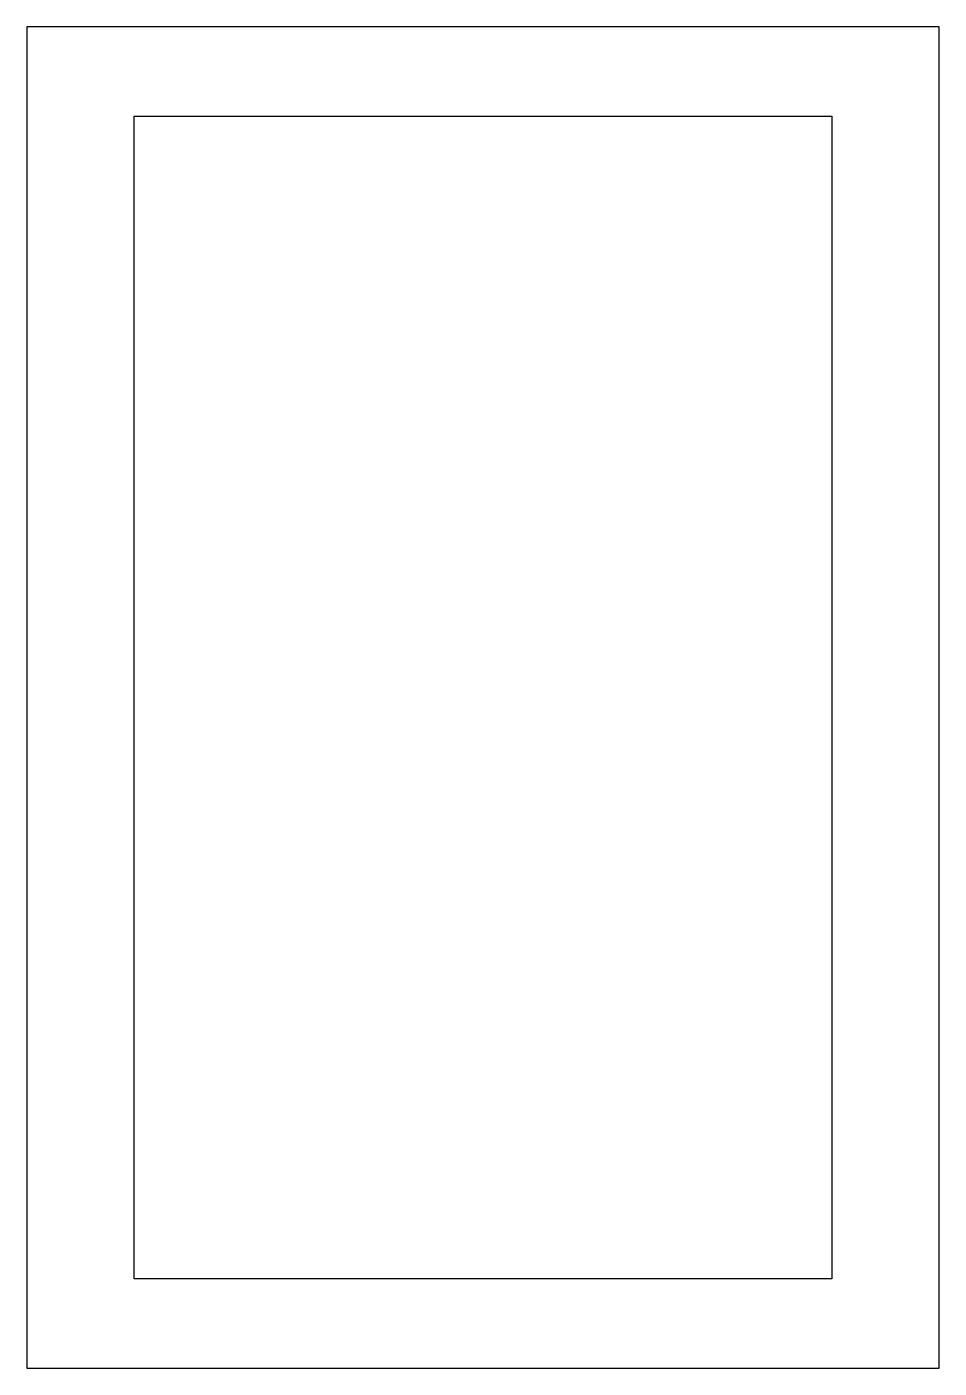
# Model space of a CAD drawing. Extents: x -65 to 65, y -95 to 95.
import ezdxf

# ---------------------------------------------------------------- set-up
doc = ezdxf.new("R2010")
doc.units = 0
doc.layers.get('0').update_dxf_attribs({"linetype": 'continuous'})

# ---------------------------------------------------------------- blocks, each defined once
blk = doc.blocks.new('FACEFEAT')
at = {"color": 0}
for p, q in [((-64.77, 95.25), (-64.77, -95.25)), ((64.77, 95.25), (-64.77, 95.25)), ((64.77, -95.25), (64.77, 95.25)), ((-49.53, 82.55), (49.53, 82.55)), ((-49.53, -82.55), (-49.53, 82.55)), ((49.53, 82.55), (49.53, -82.55)), ((49.53, -82.55), (-49.53, -82.55)), ((-64.77, -95.25), (64.77, -95.25))]:
    blk.add_line(p, q, dxfattribs=at)

msp = doc.modelspace()

# ---------------------------------------------------------------- block references
at = {"color": 0}
msp.add_blockref('FACEFEAT', (0, 0), dxfattribs=at)

doc.saveas('drawing.dxf')
